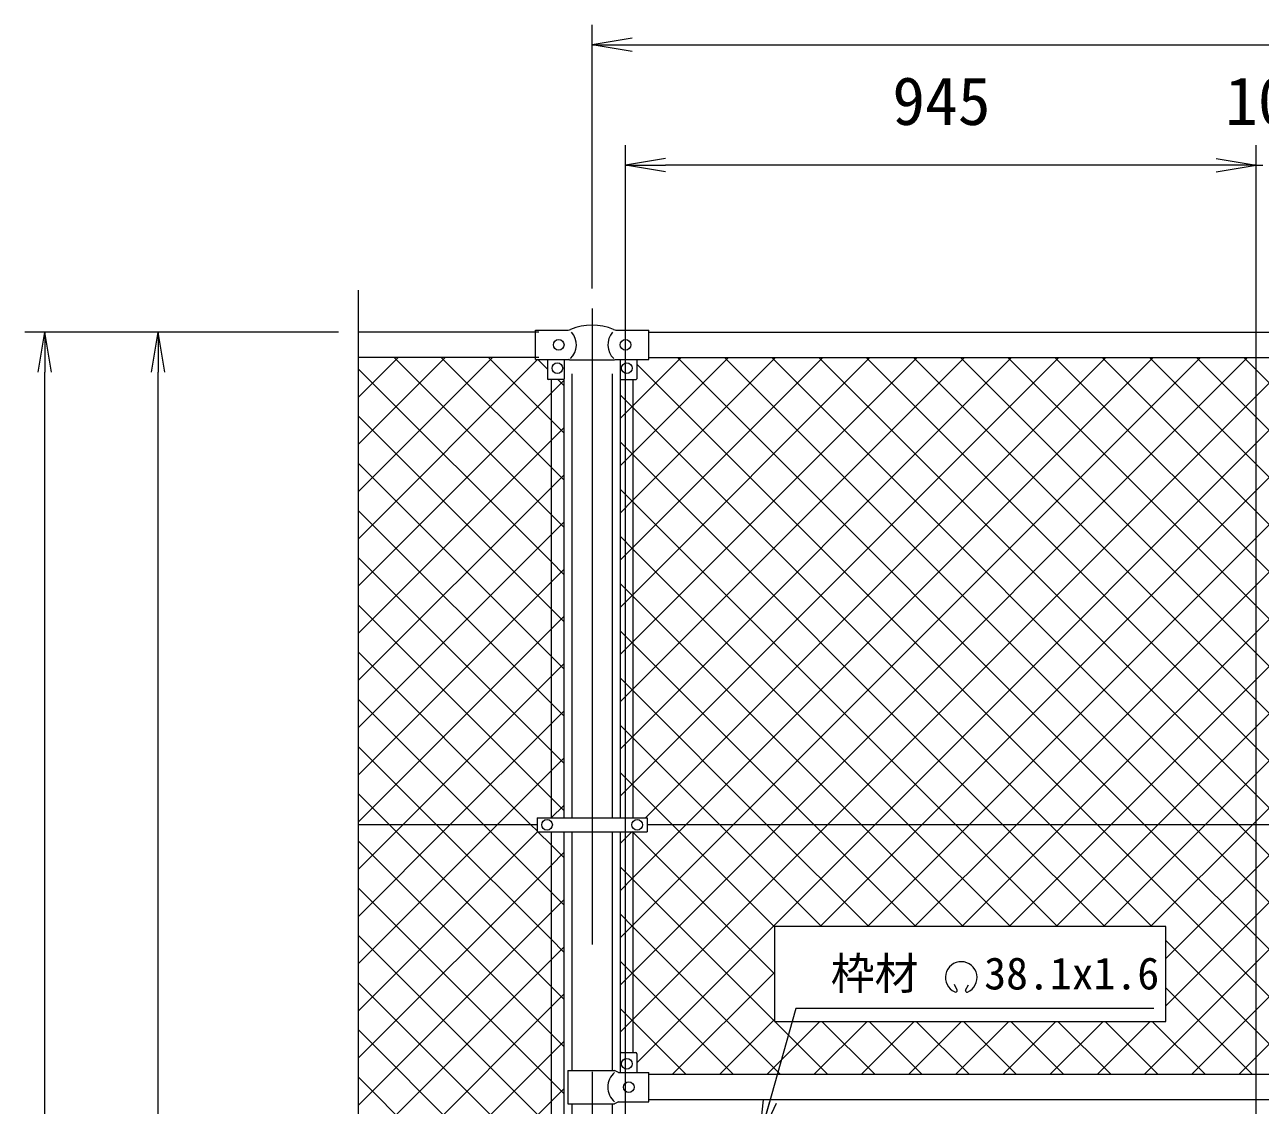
# Model space of a CAD drawing. Units: millimetres, scale not verified. Extents: x -6299 to 6301, y -4455 to 4455.
# Drawn here: x 203 to 2054, y 736 to 2354 of the extents above; entities that cross this region are included whole.
import ezdxf
from ezdxf.enums import TextEntityAlignment as Align

# ---------------------------------------------------------------- set-up
doc = ezdxf.new("R2010")
doc.units = ezdxf.units.MM
doc.header["$LTSCALE"] = 30
doc.linetypes.add('USER1', pattern=[50.8, 31.75, -6.35, 6.35, -6.35])
for name, color, linetype, lineweight in [('0-0_D-STR-TXT', 7, 'Continuous', 9), ('0-3_D-BMK', 2, 'USER1', 13), ('0-4_D-STR1', 1, 'Continuous', 18), ('0-5_D-STR3', 3, 'Continuous', 13), ('0-9_D-STR-DIM', 7, 'Continuous', 9), ('0-A_0', 7, 'Continuous', 9), ('0-B_D-STR2', 7, 'Continuous', 9), ('0-C_Defpoints', 8, 'Continuous', 18)]:
    doc.layers.add(name, color=color, linetype=linetype, lineweight=lineweight)
doc.styles.add('ＭＳ ゴシック', font='')
doc.styles.get('ＭＳ ゴシック').set_extended_font_data('MS Gothic')

# ---------------------------------------------------------------- blocks, each defined once
blk = doc.blocks.new('_Open')
at = {"layer": '0-A_0'}
blk.add_line((-30, 5), (0, 0), dxfattribs=at)
blk.add_lwpolyline([(-30, -5), (0, 0), (-30, 0)], dxfattribs=at)

msp = doc.modelspace()

# ---------------------------------------------------------------- linework, layer by layer
at = {"layer": '0-0_D-STR-TXT'}
for p, q in [((1599.97, 908.22), (1596.14, 916.43)), ((1612.56, 908.21), (1617.08, 916.05))]:
    msp.add_line(p, q, dxfattribs=at)
msp.add_lwpolyline([(1894.51, 880.93), (1358.31, 880.93), (1303.59, 685.33)], dxfattribs=at)
for centre, radius, start, end in [((1606.26, 927.1), 23.75, 292.92895, 245.65759), ((1597.51, 907.76), 2.5, 245.55066, 10.6575), ((1615.01, 907.75), 2.5, 169.34241, 276.63708)]:
    msp.add_arc(centre, radius, start, end, dxfattribs=at)
at = {"layer": '0-3_D-BMK'}
msp.add_line((1053.18, 1929.08), (1053.18, -1466.74), dxfattribs=at)
at = {"layer": '0-4_D-STR1'}
for p, q in [((973.18, 1893.84), (703.18, 1893.84)), ((1138.18, 1893.84), (2968.18, 1893.84)), ((973.18, 1855.84), (703.18, 1855.84)), ((1138.18, 1855.74), (2968.18, 1855.74)), ((1022.93, 1831.54), (1022.93, 1166.14)), ((1083.43, 1831.54), (1083.43, 1166.14)), ((1022.93, 1145.54), (1022.93, 787.94)), ((1083.43, 1145.54), (1083.43, 787.94)), ((2968.18, 781.84), (1138.18, 781.84)), ((2968.18, 743.84), (1138.18, 743.84)), ((1022.93, 737.94), (1022.93, 511.34)), ((1083.43, 737.94), (1083.43, 511.34))]:
    msp.add_line(p, q, dxfattribs=at)
at = {"layer": '0-5_D-STR3'}
for p, q in [((968.18, 1896.84), (1017.41, 1896.84)), ((968.18, 1852.84), (968.18, 1896.84)), ((1088.96, 1896.84), (1138.18, 1896.84)), ((1138.18, 1852.84), (1138.18, 1896.84)), ((968.18, 1852.84), (1018.38, 1852.84)), ((986.18, 1852.84), (986.18, 1823.84)), ((1011.18, 1852.84), (1011.18, 1823.84)), ((1019.38, 1852.34), (1018.38, 1852.84)), ((1019.38, 1852.34), (1086.98, 1852.34)), ((1086.98, 1852.34), (1087.98, 1852.84)), ((1087.98, 1852.84), (1138.18, 1852.84)), ((1095.18, 1852.84), (1095.18, 1823.84)), ((1120.18, 1852.84), (1120.18, 1823.84)), ((1010.18, 1822.84), (987.18, 1822.84)), ((991.68, 1822.84), (991.68, 1166.14)), ((1010.68, 1822.97), (1010.68, 1166.14)), ((1095.68, 1166.14), (1095.68, 1822.97)), ((1096.18, 1822.84), (1119.18, 1822.84)), ((1114.68, 1166.14), (1114.68, 1822.84)), ((970.68, 1155.84), (703.18, 1155.84)), ((970.68, 1166.14), (1135.68, 1166.14)), ((970.68, 1166.14), (970.68, 1145.54)), ((2970.68, 1155.84), (1135.18, 1155.84)), ((1135.68, 1166.14), (1135.68, 1145.54)), ((970.68, 1145.54), (1135.68, 1145.54)), ((991.68, 1145.54), (991.68, 429.34)), ((1010.68, 1145.54), (1010.68, 429.34)), ((1095.68, 814.26), (1095.68, 1145.54)), ((1114.68, 814.94), (1114.68, 1145.54)), ((1097.18, 814.94), (1118.18, 814.94)), ((1095.18, 812.94), (1095.18, 784.94)), ((1120.18, 812.94), (1120.18, 784.94)), ((1017.08, 787.94), (1086.98, 787.94)), ((1017.08, 787.94), (1017.08, 737.94)), ((1092.98, 784.94), (1086.98, 787.94)), ((1092.98, 784.94), (1138.18, 784.94)), ((1138.18, 740.94), (1138.18, 784.94)), ((1092.98, 740.94), (1086.98, 737.94)), ((1092.98, 740.94), (1138.18, 740.94)), ((1017.08, 737.94), (1086.98, 737.94))]:
    msp.add_line(p, q, dxfattribs=at)
for centre in [(1003.18, 1874.84), (1103.18, 1874.84), (1001.18, 1839.84), (1105.18, 1839.84), (985.68, 1155.84), (1120.68, 1155.84), (1105.18, 797.94), (1108.18, 762.94)]:
    msp.add_circle(centre, 8, dxfattribs=at)
for centre, radius, start, end in [((1017.41, 1904.84), 8, 270, 296.9114), ((1000.8, 1874.84), 28.8, 314.1684, 41.01552), ((1053.18, 1821.38), 82.82, 67.15338, 112.84662), ((1105.57, 1874.84), 28.8, 138.98448, 225.8316), ((1088.96, 1904.84), 8, 243.0886, 270), ((987.18, 1823.84), 1, 180, 270), ((1010.18, 1823.84), 1, 270, 0), ((1096.18, 1823.84), 1, 180, 270), ((1119.18, 1823.84), 1, 270, 0), ((1097.18, 812.94), 2, 90, 180), ((1118.18, 812.94), 2, 0, 90), ((1105.57, 762.94), 28.8, 130.19176, 229.80824)]:
    msp.add_arc(centre, radius, start, end, dxfattribs=at)
at = {"layer": '0-9_D-STR-DIM'}
for p, q in [((1053.18, 1959.08), (1053.18, 2354.26)), ((1113.18, 2324.26), (2993.18, 2324.26)), ((1103.18, 660), (1103.18, 2173.84)), ((2048.18, 660.84), (2048.18, 2173.84)), ((2048.18, 660.84), (2048.18, 2173.84)), ((1988.18, 2143.84), (1163.18, 2143.84)), ((1988.18, 2143.84), (1928.18, 2143.84)), ((2048.18, 2143.84), (2058.18, 2143.84)), ((703.18, 444.49), (703.18, 1956.84)), ((673.18, 1893.84), (203.18, 1893.84)), ((673.18, 1893.84), (373.18, 1893.84)), ((233.18, -1046.16), (233.18, 1833.84)), ((403.18, -996.16), (403.18, 1833.84))]:
    msp.add_line(p, q, dxfattribs=at)
at = {"layer": '0-B_D-STR2'}
for p, q in [((703.18, 1796.56), (762.46, 1855.84)), ((703.18, 1725.85), (833.17, 1855.84)), ((703.18, 1655.14), (903.88, 1855.84)), ((703.18, 1584.43), (971.59, 1852.84)), ((991.68, 1620.72), (756.57, 1855.84)), ((991.68, 1691.44), (827.28, 1855.84)), ((991.68, 1762.15), (897.99, 1855.84)), ((986.18, 1838.36), (971.7, 1852.84)), ((1114.68, 1783.8), (1186.62, 1855.74)), ((1114.68, 1713.09), (1257.33, 1855.74)), ((1114.68, 1642.38), (1328.04, 1855.74)), ((1114.68, 1571.67), (1398.75, 1855.74)), ((1114.68, 1500.96), (1469.47, 1855.74)), ((1114.68, 1430.25), (1540.18, 1855.74)), ((1114.68, 1359.54), (1610.89, 1855.74)), ((1114.68, 1288.83), (1681.6, 1855.74)), ((1114.68, 1218.12), (1752.31, 1855.74)), ((1133.42, 1166.14), (1823.02, 1855.74)), ((1880.84, 1155.84), (1180.94, 1855.74)), ((1193.83, 1155.84), (1893.73, 1855.74)), ((1951.55, 1155.84), (1251.65, 1855.74)), ((1264.54, 1155.84), (1964.44, 1855.74)), ((1335.25, 1155.84), (2035.15, 1855.74)), ((1405.96, 1155.84), (2105.86, 1855.74)), ((2163.68, 1155.84), (1463.78, 1855.74)), ((2234.39, 1155.84), (1534.49, 1855.74)), ((2305.1, 1155.84), (1605.2, 1855.74)), ((2375.81, 1155.84), (1675.91, 1855.74)), ((1688.8, 1155.84), (2388.7, 1855.74)), ((2446.52, 1155.84), (1746.62, 1855.74)), ((1759.51, 1155.84), (2459.41, 1855.74)), ((2517.23, 1155.84), (1817.33, 1855.74)), ((1830.23, 1155.84), (2530.13, 1855.74)), ((1900.94, 1155.84), (2600.84, 1855.74)), ((1971.65, 1155.84), (2671.55, 1855.74)), ((2729.36, 1155.84), (2029.46, 1855.74)), ((2042.36, 1155.84), (2742.26, 1855.74)), ((991.68, 1550.01), (703.18, 1838.51)), ((991.68, 1802.22), (1010.68, 1821.22)), ((1010.68, 1813.86), (1001.7, 1822.84)), ((703.18, 1513.72), (991.68, 1802.22)), ((1095.68, 1764.8), (1114.68, 1783.8)), ((991.68, 1479.3), (703.18, 1767.8)), ((1010.68, 1743.15), (991.68, 1762.15)), ((991.68, 1731.51), (1010.68, 1750.51)), ((703.18, 1443.01), (991.68, 1731.51)), ((1095.68, 1694.09), (1114.68, 1713.09)), ((991.68, 1408.59), (703.18, 1697.09)), ((1010.68, 1672.44), (991.68, 1691.44)), ((991.68, 1660.8), (1010.68, 1679.8)), ((703.18, 1372.3), (991.68, 1660.8)), ((1114.68, 1639.15), (1095.68, 1658.15)), ((1095.68, 1623.38), (1114.68, 1642.38)), ((1597.99, 1155.84), (1114.68, 1639.15)), ((991.68, 1337.88), (703.18, 1626.38)), ((1010.68, 1601.72), (991.68, 1620.72)), ((991.68, 1590.09), (1010.68, 1609.09)), ((703.18, 1301.59), (991.68, 1590.09)), ((1114.68, 1568.44), (1095.68, 1587.44)), ((991.68, 1267.17), (703.18, 1555.67)), ((1095.68, 1552.67), (1114.68, 1571.67)), ((1527.28, 1155.84), (1114.68, 1568.44)), ((1010.68, 1531.01), (991.68, 1550.01)), ((991.68, 1519.38), (1010.68, 1538.38)), ((703.18, 1230.88), (991.68, 1519.38)), ((1114.68, 1497.72), (1095.68, 1516.72)), ((1095.68, 1481.96), (1114.68, 1500.96)), ((991.68, 1196.46), (703.18, 1484.96)), ((1456.57, 1155.84), (1114.68, 1497.72)), ((1010.68, 1460.3), (991.68, 1479.3)), ((991.68, 1448.67), (1010.68, 1467.67)), ((703.18, 1160.17), (991.68, 1448.67)), ((1114.68, 1427.01), (1095.68, 1446.01)), ((1095.68, 1411.25), (1114.68, 1430.25)), ((1385.86, 1155.84), (1114.68, 1427.01)), ((1010.68, 1389.59), (991.68, 1408.59)), ((991.68, 1377.96), (1010.68, 1396.96)), ((769.57, 1155.84), (991.68, 1377.96)), ((1114.68, 1356.3), (1095.68, 1375.3)), ((1095.68, 1340.54), (1114.68, 1359.54)), ((1315.15, 1155.84), (1114.68, 1356.3)), ((890.89, 1155.84), (703.18, 1343.54)), ((1010.68, 1318.88), (991.68, 1337.88)), ((991.68, 1307.25), (1010.68, 1326.25)), ((840.28, 1155.84), (991.68, 1307.25)), ((1114.68, 1285.59), (1095.68, 1304.59)), ((1095.68, 1269.83), (1114.68, 1288.83)), ((1244.44, 1155.84), (1114.68, 1285.59)), ((820.17, 1155.84), (703.18, 1272.83)), ((1010.68, 1248.17), (991.68, 1267.17)), ((991.68, 1236.54), (1010.68, 1255.54)), ((910.99, 1155.84), (991.68, 1236.54)), ((1095.68, 1199.12), (1114.68, 1218.12)), ((749.46, 1155.84), (703.18, 1202.12)), ((1010.68, 1177.46), (991.68, 1196.46)), ((992, 1166.14), (1010.68, 1184.83)), ((703.18, 1089.46), (769.57, 1155.84)), ((703.18, 1018.75), (840.28, 1155.84)), ((703.18, 948.04), (910.99, 1155.84)), ((991.68, 913.62), (749.46, 1155.84)), ((991.68, 984.33), (820.17, 1155.84)), ((991.68, 1055.04), (890.89, 1155.84)), ((1114.68, 1076.69), (1193.83, 1155.84)), ((1114.68, 1005.98), (1264.54, 1155.84)), ((1114.68, 935.27), (1335.25, 1155.84)), ((1114.68, 864.56), (1405.96, 1155.84)), ((1396.91, 1003.37), (1244.44, 1155.84)), ((1467.62, 1003.37), (1315.15, 1155.84)), ((1538.33, 1003.37), (1385.86, 1155.84)), ((1609.04, 1003.37), (1456.57, 1155.84)), ((1679.75, 1003.37), (1527.28, 1155.84)), ((1536.33, 1003.37), (1688.8, 1155.84)), ((1750.46, 1003.37), (1597.99, 1155.84)), ((1607.04, 1003.37), (1759.51, 1155.84)), ((1677.75, 1003.37), (1830.23, 1155.84)), ((1748.47, 1003.37), (1900.94, 1155.84)), ((1819.18, 1003.37), (1971.65, 1155.84)), ((2254.84, 781.84), (1880.84, 1155.84)), ((1889.89, 1003.37), (2042.36, 1155.84)), ((1912.87, 955.64), (2113.07, 1155.84)), ((1912.87, 884.93), (2183.78, 1155.84)), ((2325.55, 781.84), (1951.55, 1155.84)), ((703.18, 877.33), (971.4, 1145.54)), ((991.68, 842.91), (703.18, 1131.41)), ((1095.68, 1128.4), (1112.82, 1145.54)), ((991.68, 1095.12), (1010.68, 1114.12)), ((703.18, 806.62), (991.68, 1095.12)), ((1095.68, 1057.69), (1114.68, 1076.69)), ((991.68, 772.2), (703.18, 1060.7)), ((1010.68, 1036.04), (991.68, 1055.04)), ((991.68, 1024.4), (1010.68, 1043.4)), ((703.18, 735.9), (991.68, 1024.4)), ((1114.68, 1002.75), (1095.68, 1021.75)), ((1095.68, 986.98), (1114.68, 1005.98)), ((1335.6, 781.84), (1114.68, 1002.75)), ((991.68, 701.49), (703.18, 989.99)), ((1010.68, 965.33), (991.68, 984.33)), ((2113.41, 781.84), (1912.87, 982.38)), ((991.68, 953.69), (1010.68, 972.69)), ((703.18, 665.19), (991.68, 953.69)), ((1114.68, 932.04), (1095.68, 951.04)), ((1095.68, 916.27), (1114.68, 935.27)), ((1264.89, 781.84), (1114.68, 932.04)), ((1173.38, 781.84), (1326.35, 934.8)), ((991.68, 630.78), (703.18, 919.28)), ((1010.68, 894.62), (991.68, 913.62)), ((2042.7, 781.84), (1912.87, 911.67)), ((991.68, 882.98), (1010.68, 901.98)), ((703.18, 594.48), (991.68, 882.98)), ((1114.68, 861.33), (1095.68, 880.33)), ((1095.68, 845.56), (1114.68, 864.56)), ((1194.17, 781.84), (1114.68, 861.33)), ((1244.09, 781.84), (1326.35, 864.09)), ((1314.8, 781.84), (1394.41, 861.44)), ((1406.31, 781.84), (1326.71, 861.44)), ((1385.51, 781.84), (1465.12, 861.44)), ((1477.02, 781.84), (1397.42, 861.44)), ((1456.23, 781.84), (1535.83, 861.44)), ((1547.73, 781.84), (1468.13, 861.44)), ((1526.94, 781.84), (1606.54, 861.44)), ((1618.44, 781.84), (1538.84, 861.44)), ((1597.65, 781.84), (1677.25, 861.44)), ((1689.15, 781.84), (1609.55, 861.44)), ((1668.36, 781.84), (1747.96, 861.44)), ((1759.86, 781.84), (1680.26, 861.44)), ((1739.07, 781.84), (1818.67, 861.44)), ((1830.57, 781.84), (1750.97, 861.44)), ((1809.78, 781.84), (1889.38, 861.44)), ((1901.28, 781.84), (1821.68, 861.44)), ((1971.99, 781.84), (1892.39, 861.44)), ((991.68, 560.06), (703.18, 848.56)), ((1010.68, 823.91), (991.68, 842.91)), ((991.68, 812.27), (1010.68, 831.27)), ((703.18, 523.77), (991.68, 812.27)), ((991.68, 489.35), (703.18, 777.85)), ((1120.36, 784.94), (1120.18, 785.12)), ((1010.68, 753.2), (991.68, 772.2)), ((991.68, 741.56), (1010.68, 760.56)), ((703.18, 453.06), (991.68, 741.56))]:
    msp.add_line(p, q, dxfattribs=at)
for points in [[(1120.18, 799.35), (1476.67, 1155.84), (2176.57, 1855.74)], [(2273.7, 904.4), (2022.26, 1155.84), (1322.36, 1855.74)], [(2273.7, 975.11), (2092.97, 1155.84), (1393.07, 1855.74)], [(1394.91, 1003.37), (1547.38, 1155.84), (2247.28, 1855.74)], [(1465.62, 1003.37), (1618.09, 1155.84), (2317.99, 1855.74)], [(1880.49, 781.84), (2254.49, 1155.84), (2954.39, 1855.74)], [(2740.41, 1003.37), (2587.94, 1155.84), (1888.04, 1855.74)], [(2811.12, 1003.37), (2658.65, 1155.84), (1958.75, 1855.74)], [(2184.12, 781.84), (1810.12, 1155.84), (1120.18, 1845.78)], [(1951.2, 781.84), (2325.2, 1155.84), (2991.68, 1822.32), (2992.2, 1822.84)], [(1891.88, 1003.37), (1739.41, 1155.84), (1114.68, 1780.57), (1095.68, 1799.57)], [(2021.91, 781.84), (2395.91, 1155.84), (2991.68, 1751.61), (3010.68, 1770.61)], [(1821.17, 1003.37), (1668.7, 1155.84), (1114.68, 1709.86), (1095.68, 1728.86)], [(970.68, 1146.75), (961.6, 1155.84), (703.18, 1414.25)], [(1326.35, 1003.22), (1173.73, 1155.84), (1114.68, 1214.88), (1095.68, 1233.88)], [(1010.68, 1106.75), (991.68, 1125.75), (971.9, 1145.54)], [(1326.35, 932.51), (1114.68, 1144.17), (1113.32, 1145.54)], [(1326.35, 861.8), (1114.68, 1073.46), (1095.68, 1092.46)]]:
    msp.add_lwpolyline(points, dxfattribs=at)
at = {"layer": '0-C_Defpoints'}
msp.add_lwpolyline([(1912.87, 1003.37), (1326.35, 1003.37), (1326.35, 861.44), (1912.87, 861.44)], close=True, dxfattribs=at)

# ---------------------------------------------------------------- block references
at = {"layer": '0-0_D-STR-TXT', "xscale": 2, "yscale": 2, "rotation": 254.37026}
msp.add_blockref('_Open', (1303.05, 683.4), dxfattribs=at)
at = {"layer": '0-9_D-STR-DIM', "xscale": 2, "yscale": 2}
for p, rotation in [((1053.18, 2324.26), 180), ((1103.18, 2143.84), 180), ((233.18, 1893.84), 90), ((403.18, 1893.84), 90)]:
    msp.add_blockref('_Open', p, dxfattribs=dict(at, rotation=rotation))
msp.add_blockref('_Open', (2048.18, 2143.84), dxfattribs=at)
msp.add_blockref('_Open', (2048.18, 2143.84), dxfattribs=at)

# ---------------------------------------------------------------- texts
at = {"layer": '0-0_D-STR-TXT', "style": 'ＭＳ ゴシック'}
msp.add_text('枠材 \u300038.1x1.6', height=48.17, dxfattribs=at).set_placement((1410.76, 894.79), align=Align.BOTTOM_LEFT)
at = {"layer": '0-9_D-STR-DIM', "style": 'ＭＳ ゴシック'}
for s, p in [('945', (1502.97, 2182.44)), ('10', (2001.58, 2182.44))]:
    msp.add_text(s, height=72.14, dxfattribs=at).set_placement(p, align=Align.BOTTOM_LEFT)

doc.saveas('drawing.dxf')
